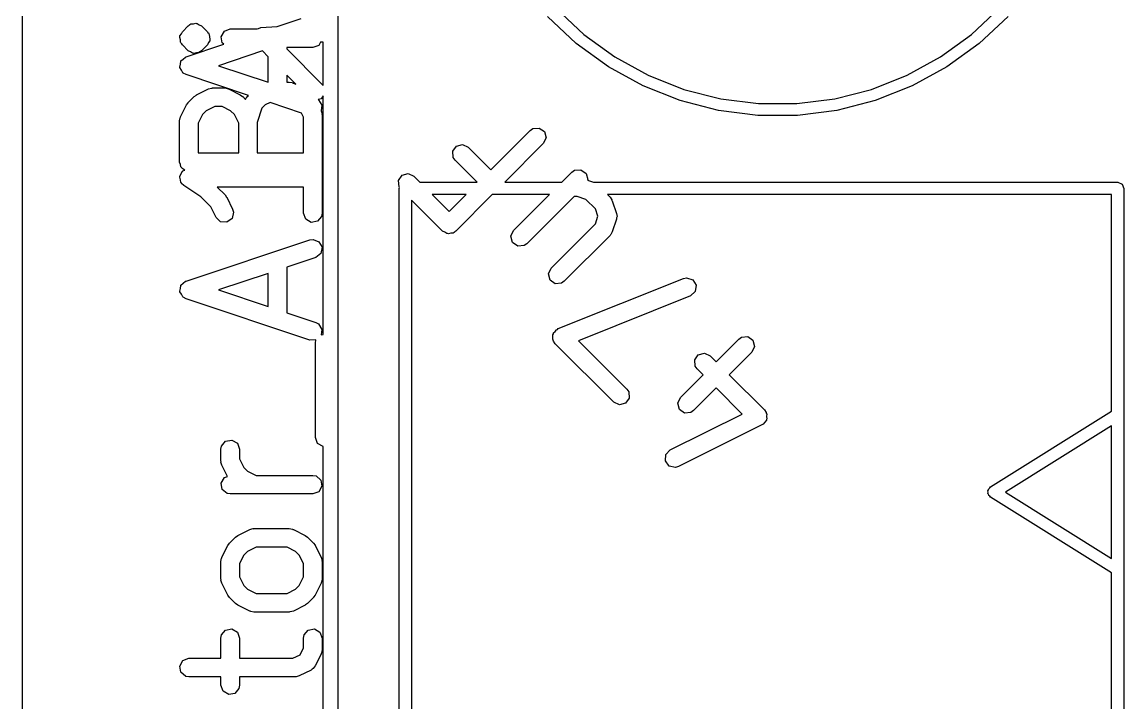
# Model space of a CAD drawing. Extents: x 97.5 to 143.9, y -109.8 to -49.
# Drawn here: x 135.03 to 143.93, y -84.7 to -79.21 of the extents above; entities that cross this region are included whole.
import ezdxf

# ---------------------------------------------------------------- set-up
doc = ezdxf.new("R2010")
doc.units = 0
doc.layers.add('BLACK', color=7, linetype='CONTINUOUS')

msp = doc.modelspace()

# ---------------------------------------------------------------- linework, layer by layer
at = {"layer": 'BLACK', "linetype": 'CONTINUOUS'}
for p, q in [((135.03, -71.2), (135.03, -91.4)), ((137.58, -78.9369), (137.58, -89.5321)), ((139.504, -79.3806), (139.271, -79.1613)), ((139.34, -79.0962), (139.565, -79.3072)), ((142.695, -79.3072), (142.919, -79.0962)), ((142.989, -79.1613), (142.755, -79.3806)), ((136.324, -79.2851), (136.372, -79.2374)), ((136.372, -79.2374), (136.38, -79.2318)), ((136.38, -79.2318), (136.382, -79.229)), ((136.382, -79.229), (136.385, -79.2282)), ((136.385, -79.2282), (136.393, -79.2225)), ((136.393, -79.2225), (136.413, -79.2208)), ((136.413, -79.2208), (136.432, -79.2158)), ((136.432, -79.2158), (136.438, -79.2186)), ((136.438, -79.2186), (136.444, -79.218)), ((136.444, -79.218), (136.46, -79.2292)), ((136.46, -79.2292), (136.478, -79.2374)), ((136.478, -79.2374), (136.526, -79.2851)), ((136.939, -79.2599), (136.958, -79.2518)), ((136.958, -79.2518), (137.09, -79.243)), ((137.09, -79.243), (137.283, -79.1785)), ((136.303, -79.3316), (136.304, -79.3285)), ((136.308, -79.3504), (136.303, -79.3316)), ((136.304, -79.3251), (136.305, -79.3221)), ((136.304, -79.3285), (136.304, -79.3251)), ((136.305, -79.3187), (136.316, -79.3027)), ((136.305, -79.3221), (136.305, -79.3187)), ((136.316, -79.3027), (136.324, -79.2851)), ((136.526, -79.2851), (136.531, -79.2932)), ((136.531, -79.2932), (136.534, -79.2951)), ((136.534, -79.2951), (136.535, -79.2983)), ((136.535, -79.2983), (136.535, -79.2985)), ((136.535, -79.2985), (136.538, -79.3006)), ((136.538, -79.3006), (136.538, -79.3026)), ((136.538, -79.3026), (136.541, -79.3064)), ((136.541, -79.3064), (136.542, -79.3258)), ((136.542, -79.3258), (136.547, -79.3446)), ((136.637, -79.3251), (136.663, -79.2806)), ((136.646, -79.3756), (136.637, -79.3251)), ((136.663, -79.2806), (136.711, -79.2631)), ((136.711, -79.2631), (136.928, -79.2631)), ((136.928, -79.2631), (136.939, -79.2599)), ((139.565, -79.3072), (139.814, -79.4884)), ((142.445, -79.4884), (142.695, -79.3072)), ((136.309, -79.3698), (136.308, -79.3504)), ((136.312, -79.3736), (136.309, -79.3698)), ((136.312, -79.3756), (136.312, -79.3736)), ((136.315, -79.3777), (136.312, -79.3756)), ((136.315, -79.3779), (136.315, -79.3777)), ((136.316, -79.3811), (136.315, -79.3779)), ((136.319, -79.383), (136.316, -79.3811)), ((136.324, -79.3911), (136.319, -79.383)), ((136.372, -79.4387), (136.324, -79.3911)), ((136.354, -79.4884), (136.659, -79.3866)), ((136.526, -79.3911), (136.478, -79.4387)), ((136.534, -79.3735), (136.526, -79.3911)), ((136.545, -79.3575), (136.534, -79.3735)), ((136.546, -79.3511), (136.545, -79.3541)), ((136.545, -79.3541), (136.545, -79.3575)), ((136.547, -79.3446), (136.546, -79.3477)), ((136.546, -79.3477), (136.546, -79.3511)), ((136.659, -79.3866), (136.646, -79.3756)), ((137.377, -79.4131), (137.167, -79.4131)), ((137.167, -79.4131), (137.167, -79.4244)), ((137.167, -79.4244), (137.454, -79.7113)), ((137.426, -79.3955), (137.377, -79.4131)), ((137.44, -79.3699), (137.426, -79.3955)), ((137.46, -79.3686), (137.44, -79.3699)), ((137.46, -79.7204), (137.46, -79.3686)), ((139.763, -79.5688), (139.504, -79.3806)), ((142.755, -79.3806), (142.496, -79.5688)), ((136.313, -79.5203), (136.332, -79.5055)), ((136.313, -79.5224), (136.313, -79.5203)), ((136.332, -79.5055), (136.35, -79.4898)), ((136.35, -79.4898), (136.352, -79.4897)), ((136.352, -79.4897), (136.354, -79.4884)), ((136.39, -79.447), (136.372, -79.4387)), ((136.406, -79.4582), (136.39, -79.447)), ((136.412, -79.4576), (136.406, -79.4582)), ((136.418, -79.4604), (136.412, -79.4576)), ((136.437, -79.4554), (136.418, -79.4604)), ((136.457, -79.4537), (136.437, -79.4554)), ((136.465, -79.448), (136.457, -79.4537)), ((136.468, -79.4472), (136.465, -79.448)), ((136.47, -79.4444), (136.468, -79.4472)), ((136.478, -79.4387), (136.47, -79.4444)), ((136.971, -79.4407), (136.615, -79.5595)), ((137.017, -79.4865), (136.971, -79.4407)), ((137.017, -79.6936), (137.017, -79.4865)), ((139.814, -79.4884), (140.085, -79.637)), ((142.175, -79.637), (142.445, -79.4884)), ((136.303, -79.5705), (136.308, -79.5473)), ((136.304, -79.5724), (136.303, -79.5705)), ((136.304, -79.5746), (136.304, -79.5724)), ((136.316, -79.5948), (136.304, -79.5746)), ((136.308, -79.5473), (136.311, -79.5238)), ((136.311, -79.5238), (136.313, -79.5224)), ((136.328, -79.6156), (136.316, -79.5948)), ((136.615, -79.5595), (137.017, -79.6936)), ((140.044, -79.7231), (139.763, -79.5688)), ((142.496, -79.5688), (142.215, -79.7231)), ((136.33, -79.6164), (136.328, -79.6156)), ((136.331, -79.6183), (136.33, -79.6164)), ((136.354, -79.6307), (136.331, -79.6183)), ((136.858, -79.7988), (136.354, -79.6307)), ((137.239, -79.7089), (137.167, -79.6365)), ((137.167, -79.6365), (137.167, -79.6917)), ((137.167, -79.6917), (137.187, -79.6917)), ((137.187, -79.6917), (137.213, -79.6962)), ((137.213, -79.6962), (137.216, -79.6991)), ((137.216, -79.6991), (137.22, -79.6996)), ((140.085, -79.637), (140.371, -79.7504)), ((141.888, -79.7504), (142.175, -79.637)), ((136.439, -79.7948), (136.534, -79.7472)), ((136.534, -79.7472), (136.559, -79.7398)), ((136.559, -79.7398), (136.564, -79.7408)), ((136.564, -79.7408), (136.568, -79.7393)), ((136.568, -79.7393), (136.663, -79.7393)), ((136.663, -79.7393), (136.689, -79.7438)), ((136.689, -79.7438), (136.692, -79.7467)), ((136.692, -79.7467), (136.697, -79.7472)), ((136.697, -79.7472), (136.792, -79.7948)), ((137.22, -79.6996), (137.239, -79.7089)), ((137.454, -79.7113), (137.46, -79.7204)), ((140.342, -79.8409), (140.044, -79.7231)), ((140.371, -79.7504), (140.67, -79.8271)), ((141.59, -79.8271), (141.888, -79.7504)), ((142.215, -79.7231), (141.918, -79.8409)), ((136.31, -79.9712), (136.358, -79.876)), ((136.358, -79.876), (136.371, -79.858)), ((136.371, -79.858), (136.372, -79.8565)), ((136.372, -79.8565), (136.42, -79.8089)), ((136.42, -79.8089), (136.438, -79.796)), ((136.438, -79.796), (136.439, -79.7948)), ((136.792, -79.7948), (136.81, -79.8082)), ((136.81, -79.8082), (136.811, -79.8089)), ((136.811, -79.8089), (136.834, -79.8313)), ((136.834, -79.8313), (136.842, -79.8153)), ((136.842, -79.8153), (136.846, -79.8129)), ((136.846, -79.8129), (136.848, -79.8089)), ((136.848, -79.8089), (136.858, -79.7988)), ((136.993, -79.8759), (136.967, -79.9024)), ((137.032, -79.8567), (136.993, -79.8759)), ((137.286, -79.9413), (137.032, -79.8567)), ((137.444, -79.8258), (137.42, -79.8321)), ((137.42, -79.8321), (137.424, -79.8341)), ((137.424, -79.8341), (137.451, -79.8778)), ((137.46, -79.8024), (137.444, -79.8258)), ((137.46, -81.7283), (137.46, -79.8024)), ((140.652, -79.9206), (140.342, -79.8409)), ((140.67, -79.8271), (140.976, -79.8657)), ((140.976, -79.8657), (141.284, -79.8657)), ((141.284, -79.8657), (141.59, -79.8271)), ((141.918, -79.8409), (141.608, -79.9206)), ((136.487, -79.954), (136.452, -80.0225)), ((136.517, -79.9235), (136.487, -79.954)), ((136.586, -79.8893), (136.517, -79.9235)), ((136.645, -79.8893), (136.586, -79.8893)), ((136.714, -79.9235), (136.645, -79.8893)), ((136.744, -79.954), (136.714, -79.9235)), ((136.779, -80.0225), (136.744, -79.954)), ((136.967, -79.9024), (136.929, -80.0169)), ((137.302, -79.9748), (137.286, -79.9413)), ((137.451, -79.8778), (137.444, -79.923)), ((137.444, -79.923), (137.444, -79.9236)), ((137.444, -79.9236), (137.452, -79.9486)), ((137.452, -79.9486), (137.451, -79.9529)), ((137.451, -79.9529), (137.452, -79.9571)), ((137.452, -79.9571), (137.452, -80.75)), ((140.97, -79.9607), (140.652, -79.9206)), ((141.29, -79.9607), (140.97, -79.9607)), ((141.608, -79.9206), (141.29, -79.9607)), ((136.302, -80.0048), (136.307, -79.9791)), ((136.302, -80.3381), (136.302, -80.0048)), ((136.307, -79.9791), (136.31, -79.9757)), ((136.31, -79.9757), (136.31, -79.9712)), ((136.452, -80.0225), (136.452, -80.2631)), ((136.779, -80.2631), (136.779, -80.0225)), ((136.929, -80.0169), (136.929, -80.2631)), ((137.302, -80.2631), (137.302, -79.9748)), ((138.815, -80.3991), (139.132, -80.0817)), ((139.132, -80.0817), (139.154, -80.0668)), ((139.154, -80.0668), (139.205, -80.0623)), ((139.205, -80.0623), (139.247, -80.0917)), ((139.26, -80.1413), (139.238, -80.1878)), ((139.247, -80.0917), (139.26, -80.1413)), ((138.507, -80.25), (138.536, -80.208)), ((138.536, -80.208), (138.586, -80.1947)), ((138.586, -80.1947), (138.632, -80.2164)), ((138.632, -80.2164), (138.815, -80.3991)), ((139.238, -80.1878), (138.926, -80.5)), ((136.452, -80.2631), (136.779, -80.2631)), ((136.929, -80.2631), (137.302, -80.2631)), ((138.511, -80.3011), (138.507, -80.25)), ((138.526, -80.3225), (138.511, -80.3011)), ((136.309, -80.3564), (136.302, -80.3381)), ((136.312, -80.3756), (136.309, -80.3564)), ((136.318, -80.3799), (136.312, -80.3756)), ((136.32, -80.3863), (136.318, -80.3799)), ((136.337, -80.396), (136.32, -80.3863)), ((136.323, -80.4125), (136.327, -80.4106)), ((136.327, -80.4106), (136.329, -80.4068)), ((136.329, -80.4068), (136.343, -80.4016)), ((136.343, -80.4016), (136.337, -80.396)), ((138.704, -80.5), (138.526, -80.3225)), ((139.469, -80.4184), (139.49, -80.4035)), ((139.49, -80.4035), (139.541, -80.399)), ((139.541, -80.399), (139.583, -80.4284)), ((136.303, -80.4595), (136.304, -80.4555)), ((136.309, -80.4803), (136.303, -80.4595)), ((136.304, -80.4513), (136.314, -80.4324)), ((136.304, -80.4555), (136.304, -80.4513)), ((136.312, -80.5018), (136.309, -80.4803)), ((136.314, -80.4324), (136.323, -80.4125)), ((138.069, -80.4857), (138.098, -80.4437)), ((138.073, -80.5368), (138.069, -80.4857)), ((138.098, -80.4437), (138.148, -80.4304)), ((138.148, -80.4304), (138.194, -80.4521)), ((138.194, -80.4521), (138.242, -80.5)), ((139.387, -80.5), (139.469, -80.4184)), ((139.583, -80.4284), (139.597, -80.478)), ((139.597, -80.478), (139.594, -80.4837)), ((139.594, -80.4837), (139.643, -80.5)), ((136.316, -80.5046), (136.312, -80.5018)), ((136.317, -80.5087), (136.316, -80.5046)), ((136.336, -80.5267), (136.317, -80.5087)), ((136.472, -80.6178), (136.336, -80.5267)), ((137.302, -80.5393), (136.606, -80.5393)), ((136.606, -80.5393), (136.669, -80.6017)), ((137.302, -80.75), (137.302, -80.5393)), ((138.078, -80.5432), (138.073, -80.5368)), ((138.075, -80.55), (138.078, -80.5432)), ((138.075, -92.95), (138.075, -80.55)), ((138.242, -80.5), (138.704, -80.5)), ((138.926, -80.5), (139.387, -80.5)), ((139.643, -80.5), (143.875, -80.5)), ((143.875, -80.5), (143.91, -80.5146)), ((143.91, -80.5146), (143.925, -80.55)), ((143.925, -80.55), (143.925, -92.95)), ((136.554, -80.6992), (136.472, -80.6178)), ((136.669, -80.6017), (136.681, -80.6201)), ((136.681, -80.6201), (136.683, -80.6212)), ((136.683, -80.6212), (136.73, -80.7165)), ((138.425, -80.8949), (138.175, -80.6448)), ((138.175, -80.6448), (138.175, -86.1806)), ((138.342, -80.6), (138.478, -80.7358)), ((138.614, -80.6), (138.342, -80.6)), ((138.478, -80.7358), (138.614, -80.6)), ((138.826, -80.6), (138.531, -80.8949)), ((139.287, -80.6), (138.826, -80.6)), ((138.997, -80.8898), (139.287, -80.6)), ((139.486, -80.6138), (139.104, -80.9959)), ((139.51, -80.6138), (139.486, -80.6138)), ((139.582, -80.638), (139.51, -80.6138)), ((139.658, -80.714), (139.582, -80.638)), ((139.757, -80.6), (139.777, -80.6204)), ((143.825, -80.6), (139.757, -80.6)), ((139.777, -80.6204), (139.792, -80.6418)), ((139.792, -80.6418), (139.792, -80.6463)), ((139.792, -80.6463), (139.795, -80.6498)), ((139.795, -80.6498), (139.829, -80.7508)), ((143.825, -82.3473), (143.825, -80.6)), ((136.596, -80.7835), (136.554, -80.6992)), ((136.738, -80.7414), (136.726, -80.7913)), ((136.73, -80.7165), (136.738, -80.7414)), ((137.32, -80.7982), (137.302, -80.75)), ((137.452, -80.75), (137.448, -80.7757)), ((139.679, -80.7745), (139.658, -80.714)), ((139.829, -80.7508), (139.833, -80.7765)), ((136.633, -80.8188), (136.596, -80.7835)), ((136.684, -80.8219), (136.633, -80.8188)), ((136.726, -80.7913), (136.684, -80.8219)), ((137.364, -80.8239), (137.32, -80.7982)), ((137.415, -80.815), (137.364, -80.8239)), ((137.448, -80.7757), (137.415, -80.815)), ((139.301, -81.1929), (139.658, -80.835)), ((139.658, -80.835), (139.679, -80.7745)), ((139.829, -80.7982), (139.795, -80.8992)), ((139.833, -80.7765), (139.828, -80.787)), ((139.828, -80.787), (139.829, -80.7982)), ((138.443, -80.9031), (138.425, -80.8949)), ((138.459, -80.9143), (138.443, -80.9031)), ((138.465, -80.9137), (138.459, -80.9143)), ((138.472, -80.9166), (138.465, -80.9137)), ((138.49, -80.9115), (138.472, -80.9166)), ((138.51, -80.9098), (138.49, -80.9115)), ((138.518, -80.9041), (138.51, -80.9098)), ((138.521, -80.9033), (138.518, -80.9041)), ((138.523, -80.9005), (138.521, -80.9033)), ((138.531, -80.8949), (138.523, -80.9005)), ((138.976, -80.9363), (138.997, -80.8898)), ((138.989, -80.9859), (138.976, -80.9363)), ((139.777, -80.9285), (139.407, -81.2989)), ((139.779, -80.9245), (139.777, -80.9285)), ((139.783, -80.9221), (139.779, -80.9245)), ((139.795, -80.8992), (139.783, -80.9221)), ((136.354, -81.2979), (137.354, -80.9646)), ((137.354, -80.9646), (137.379, -80.9607)), ((137.379, -80.9607), (137.427, -80.9796)), ((137.427, -80.9796), (137.452, -81.0247)), ((137.452, -81.0247), (137.441, -81.075)), ((139.031, -81.0153), (138.989, -80.9859)), ((139.082, -81.0108), (139.031, -81.0153)), ((139.104, -80.9959), (139.082, -81.0108)), ((137.401, -81.1069), (137.167, -81.185)), ((137.441, -81.075), (137.401, -81.1069)), ((137.167, -81.185), (137.167, -81.5531)), ((139.279, -81.2394), (139.301, -81.1929)), ((136.332, -81.315), (136.35, -81.2993)), ((136.35, -81.2993), (136.352, -81.2992)), ((136.352, -81.2992), (136.354, -81.2979)), ((137.017, -81.235), (136.615, -81.369)), ((137.017, -81.5031), (137.017, -81.235)), ((139.292, -81.2889), (139.279, -81.2394)), ((139.334, -81.3183), (139.292, -81.2889)), ((139.359, -81.6813), (140.37, -81.2773)), ((139.407, -81.2989), (139.385, -81.3139)), ((140.37, -81.2773), (140.395, -81.272)), ((140.395, -81.272), (140.444, -81.288)), ((140.444, -81.288), (140.471, -81.3316)), ((136.303, -81.38), (136.308, -81.3568)), ((136.304, -81.3819), (136.303, -81.38)), ((136.304, -81.3841), (136.304, -81.3819)), ((136.316, -81.4043), (136.304, -81.3841)), ((136.308, -81.3568), (136.311, -81.3333)), ((136.311, -81.3333), (136.313, -81.3319)), ((136.313, -81.3298), (136.332, -81.315)), ((136.313, -81.3319), (136.313, -81.3298)), ((136.615, -81.369), (137.017, -81.5031)), ((139.385, -81.3139), (139.334, -81.3183)), ((140.463, -81.3824), (140.425, -81.4166)), ((140.471, -81.3316), (140.463, -81.3824)), ((136.328, -81.4252), (136.316, -81.4043)), ((136.33, -81.426), (136.328, -81.4252)), ((136.331, -81.4278), (136.33, -81.426)), ((136.354, -81.4402), (136.331, -81.4278)), ((137.354, -81.7735), (136.354, -81.4402)), ((140.425, -81.4166), (139.521, -81.7784)), ((137.167, -81.5531), (137.401, -81.6312)), ((137.401, -81.6312), (137.424, -81.6436)), ((137.424, -81.6436), (137.451, -81.6873)), ((137.451, -81.6873), (137.444, -81.731)), ((137.444, -81.731), (137.46, -81.7283)), ((139.315, -81.7316), (139.32, -81.7243)), ((139.316, -81.749), (139.315, -81.7316)), ((139.32, -81.7243), (139.321, -81.7155)), ((139.321, -81.7155), (139.334, -81.7039)), ((139.334, -81.7039), (139.344, -81.6895)), ((139.344, -81.6895), (139.353, -81.6872)), ((139.353, -81.6872), (139.359, -81.6813)), ((137.402, -81.7722), (137.354, -81.7735)), ((137.398, -81.7976), (137.402, -81.7722)), ((137.398, -82.5595), (137.398, -81.7976)), ((139.314, -81.7663), (139.316, -81.749)), ((139.318, -81.7738), (139.314, -81.7663)), ((139.319, -81.7827), (139.318, -81.7738)), ((139.334, -81.804), (139.319, -81.7827)), ((139.806, -82.2754), (139.334, -81.804)), ((139.521, -81.7784), (139.912, -82.1694)), ((140.633, -81.948), (140.816, -81.7653)), ((140.816, -81.7653), (140.837, -81.7503)), ((140.837, -81.7503), (140.888, -81.7459)), ((140.888, -81.7459), (140.93, -81.7753)), ((140.943, -81.8249), (140.922, -81.8714)), ((140.93, -81.7753), (140.943, -81.8249)), ((140.46, -81.9336), (140.489, -81.8916)), ((140.489, -81.8916), (140.539, -81.8783)), ((140.539, -81.8783), (140.585, -81.9)), ((140.585, -81.9), (140.633, -81.948)), ((140.922, -81.8714), (140.739, -82.054)), ((140.464, -81.9847), (140.46, -81.9336)), ((140.479, -82.006), (140.464, -81.9847)), ((140.527, -82.054), (140.479, -82.006)), ((140.344, -82.2367), (140.527, -82.054)), ((140.739, -82.054), (141.023, -82.3377)), ((139.912, -82.1694), (139.927, -82.1907)), ((140.633, -82.1601), (140.45, -82.3428)), ((140.843, -82.3702), (140.633, -82.1601)), ((139.852, -82.2971), (139.806, -82.2754)), ((139.931, -82.2418), (139.902, -82.2838)), ((139.927, -82.1907), (139.931, -82.2418)), ((140.323, -82.2832), (140.344, -82.2367)), ((139.902, -82.2838), (139.852, -82.2971)), ((140.336, -82.3327), (140.323, -82.2832)), ((140.378, -82.3622), (140.336, -82.3327)), ((140.429, -82.3577), (140.378, -82.3622)), ((140.45, -82.3428), (140.429, -82.3577)), ((141.023, -82.3377), (141.038, -82.359)), ((141.038, -82.359), (141.038, -82.3648)), ((141.038, -82.3648), (141.042, -82.3694)), ((142.849, -82.9576), (143.825, -82.3473)), ((140.263, -82.6604), (140.843, -82.3702)), ((141.007, -82.4537), (141.003, -82.4578)), ((141.013, -82.4522), (141.007, -82.4537)), ((141.025, -82.4354), (141.013, -82.4522)), ((141.039, -82.4206), (141.025, -82.4354)), ((141.042, -82.4102), (141.039, -82.4148)), ((141.039, -82.4148), (141.039, -82.4206)), ((141.042, -82.3694), (141.04, -82.3898)), ((141.04, -82.3898), (141.042, -82.4102)), ((141.003, -82.4578), (140.33, -82.7945)), ((143.825, -82.4652), (142.969, -83)), ((143.825, -83.5348), (143.825, -82.4652)), ((136.636, -82.6548), (136.64, -82.6291)), ((136.64, -82.6291), (136.673, -82.5898)), ((136.673, -82.5898), (136.724, -82.5809)), ((136.724, -82.5809), (136.768, -82.6066)), ((136.768, -82.6066), (136.786, -82.6548)), ((137.415, -82.6077), (137.398, -82.5595)), ((137.46, -82.6334), (137.415, -82.6077)), ((137.46, -86.633), (137.46, -82.6333)), ((137.46, -82.6333), (137.46, -82.6334)), ((136.636, -82.75), (136.636, -82.6548)), ((136.786, -82.6548), (136.786, -82.7323)), ((140.224, -82.7488), (140.228, -82.6976)), ((140.228, -82.6976), (140.263, -82.6604)), ((136.637, -82.7542), (136.636, -82.75)), ((136.636, -82.7586), (136.637, -82.7542)), ((136.644, -82.7835), (136.636, -82.7586)), ((136.689, -82.8735), (136.644, -82.7835)), ((136.786, -82.7323), (136.82, -82.8008)), ((136.82, -82.8008), (136.85, -82.8312)), ((140.255, -82.79), (140.224, -82.7488)), ((140.305, -82.802), (140.255, -82.79)), ((140.33, -82.7945), (140.305, -82.802)), ((136.637, -82.9275), (136.663, -82.883)), ((136.663, -82.883), (136.689, -82.8735)), ((136.85, -82.8312), (136.919, -82.8655)), ((136.919, -82.8655), (137.377, -82.8655)), ((137.377, -82.8655), (137.403, -82.87)), ((137.403, -82.87), (137.442, -82.903)), ((136.646, -82.978), (136.637, -82.9275)), ((136.685, -83.011), (136.646, -82.978)), ((137.451, -82.9535), (137.426, -82.9979)), ((137.442, -82.903), (137.451, -82.9535)), ((142.826, -82.9888), (142.831, -82.9819)), ((142.828, -83), (142.826, -82.9888)), ((142.831, -82.9819), (142.833, -82.9735)), ((142.833, -82.9735), (142.842, -82.9669)), ((142.842, -82.9669), (142.849, -82.9576)), ((136.711, -83.0155), (136.685, -83.011)), ((137.377, -83.0155), (136.711, -83.0155)), ((137.426, -82.9979), (137.377, -83.0155)), ((142.826, -83.0112), (142.828, -83)), ((142.831, -83.0181), (142.826, -83.0112)), ((142.833, -83.0265), (142.831, -83.0181)), ((142.842, -83.0331), (142.833, -83.0265)), ((142.849, -83.0424), (142.842, -83.0331)), ((143.825, -83.6527), (142.849, -83.0424)), ((142.969, -83), (143.825, -83.5348)), ((136.772, -83.3496), (136.868, -83.302)), ((136.868, -83.302), (136.893, -83.2945)), ((136.893, -83.2945), (136.897, -83.2956)), ((136.897, -83.2956), (136.901, -83.294)), ((136.901, -83.294), (137.187, -83.294)), ((137.187, -83.294), (137.213, -83.2986)), ((137.213, -83.2986), (137.216, -83.3015)), ((137.216, -83.3015), (137.22, -83.302)), ((137.22, -83.302), (137.316, -83.3496)), ((136.644, -83.526), (136.691, -83.4307)), ((136.691, -83.4307), (136.705, -83.4127)), ((136.705, -83.4113), (136.753, -83.3636)), ((136.705, -83.4127), (136.705, -83.4113)), ((136.753, -83.3636), (136.771, -83.3508)), ((136.771, -83.3508), (136.772, -83.3496)), ((137.316, -83.3496), (137.334, -83.3629)), ((137.334, -83.3629), (137.335, -83.3636)), ((137.335, -83.3636), (137.383, -83.4113)), ((137.383, -83.4113), (137.396, -83.4296)), ((137.396, -83.4296), (137.397, -83.4307)), ((137.397, -83.4307), (137.444, -83.526)), ((136.82, -83.5087), (136.786, -83.5772)), ((136.85, -83.4783), (136.82, -83.5087)), ((136.919, -83.444), (136.85, -83.4783)), ((137.169, -83.444), (136.919, -83.444)), ((137.238, -83.4783), (137.169, -83.444)), ((137.268, -83.5087), (137.238, -83.4783)), ((137.302, -83.5772), (137.268, -83.5087)), ((136.636, -83.5595), (136.64, -83.5339)), ((136.636, -83.7024), (136.636, -83.5595)), ((136.64, -83.5339), (136.643, -83.5304)), ((136.643, -83.5304), (136.644, -83.526)), ((136.786, -83.5772), (136.786, -83.6847)), ((137.302, -83.6847), (137.302, -83.5772)), ((137.444, -83.526), (137.452, -83.5509)), ((137.452, -83.5509), (137.451, -83.5553)), ((137.451, -83.5553), (137.452, -83.5595)), ((137.452, -83.5595), (137.452, -83.7024)), ((136.786, -83.6847), (136.82, -83.7532)), ((137.268, -83.7532), (137.302, -83.6847)), ((143.825, -92.9), (143.825, -83.6527)), ((136.637, -83.7066), (136.636, -83.7024)), ((136.636, -83.711), (136.637, -83.7066)), ((136.644, -83.7359), (136.636, -83.711)), ((136.691, -83.8312), (136.644, -83.7359)), ((136.82, -83.7532), (136.85, -83.7836)), ((136.85, -83.7836), (136.919, -83.8179)), ((137.169, -83.8179), (137.238, -83.7836)), ((137.238, -83.7836), (137.268, -83.7532)), ((137.444, -83.7359), (137.397, -83.8312)), ((137.445, -83.7315), (137.444, -83.7359)), ((137.448, -83.728), (137.445, -83.7315)), ((137.452, -83.7024), (137.448, -83.728)), ((136.692, -83.8323), (136.691, -83.8312)), ((136.705, -83.8507), (136.692, -83.8323)), ((136.753, -83.8983), (136.705, -83.8507)), ((136.919, -83.8179), (137.169, -83.8179)), ((137.383, -83.8507), (137.335, -83.8983)), ((137.397, -83.8312), (137.383, -83.8492)), ((137.383, -83.8492), (137.383, -83.8507)), ((136.754, -83.899), (136.753, -83.8983)), ((136.772, -83.9123), (136.754, -83.899)), ((136.868, -83.9599), (136.772, -83.9123)), ((136.872, -83.9605), (136.868, -83.9599)), ((136.876, -83.9633), (136.872, -83.9605)), ((136.901, -83.9679), (136.876, -83.9633)), ((137.187, -83.9679), (136.901, -83.9679)), ((137.191, -83.9663), (137.187, -83.9679)), ((137.195, -83.9674), (137.191, -83.9663)), ((137.22, -83.9599), (137.195, -83.9674)), ((137.316, -83.9123), (137.22, -83.9599)), ((137.317, -83.9111), (137.316, -83.9123)), ((137.335, -83.8983), (137.317, -83.9111)), ((136.64, -84.1529), (136.673, -84.1136)), ((136.673, -84.1136), (136.724, -84.1047)), ((136.724, -84.1047), (136.768, -84.1304)), ((136.768, -84.1304), (136.786, -84.1786)), ((137.307, -84.1529), (137.34, -84.1136)), ((137.34, -84.1136), (137.39, -84.1047)), ((137.39, -84.1047), (137.435, -84.1304)), ((137.435, -84.1304), (137.452, -84.1786)), ((136.636, -84.1786), (136.64, -84.1529)), ((136.636, -84.3417), (136.636, -84.1786)), ((136.786, -84.1786), (136.786, -84.3417)), ((137.302, -84.1786), (137.307, -84.1529)), ((137.302, -84.2561), (137.302, -84.1786)), ((137.452, -84.1786), (137.452, -84.2738)), ((137.217, -84.3417), (137.274, -84.3131)), ((137.274, -84.3131), (137.302, -84.2561)), ((137.444, -84.3074), (137.397, -84.4026)), ((137.445, -84.3029), (137.444, -84.3074)), ((137.448, -84.2995), (137.445, -84.3029)), ((137.452, -84.2738), (137.448, -84.2995)), ((136.304, -84.4036), (136.329, -84.3592)), ((136.312, -84.4542), (136.304, -84.4036)), ((136.329, -84.3592), (136.377, -84.3417)), ((136.377, -84.3417), (136.636, -84.3417)), ((136.786, -84.3417), (137.217, -84.3417)), ((137.397, -84.4026), (137.381, -84.4235)), ((136.352, -84.4871), (136.312, -84.4542)), ((136.377, -84.4917), (136.352, -84.4871)), ((136.636, -84.4917), (136.377, -84.4917)), ((136.636, -84.5595), (136.636, -84.4917)), ((137.235, -84.4917), (136.786, -84.4917)), ((136.786, -84.4917), (136.786, -84.5595)), ((137.239, -84.4901), (137.235, -84.4917)), ((137.243, -84.4912), (137.239, -84.4901)), ((137.268, -84.4837), (137.243, -84.4912)), ((137.363, -84.4361), (137.268, -84.4837)), ((137.371, -84.428), (137.363, -84.4361)), ((137.381, -84.4235), (137.371, -84.428)), ((136.653, -84.6077), (136.636, -84.5595)), ((136.781, -84.5852), (136.748, -84.6245)), ((136.786, -84.5595), (136.781, -84.5852)), ((136.698, -84.6334), (136.653, -84.6077)), ((136.748, -84.6245), (136.698, -84.6334))]:
    msp.add_line(p, q, dxfattribs=at)

doc.saveas('drawing.dxf')
